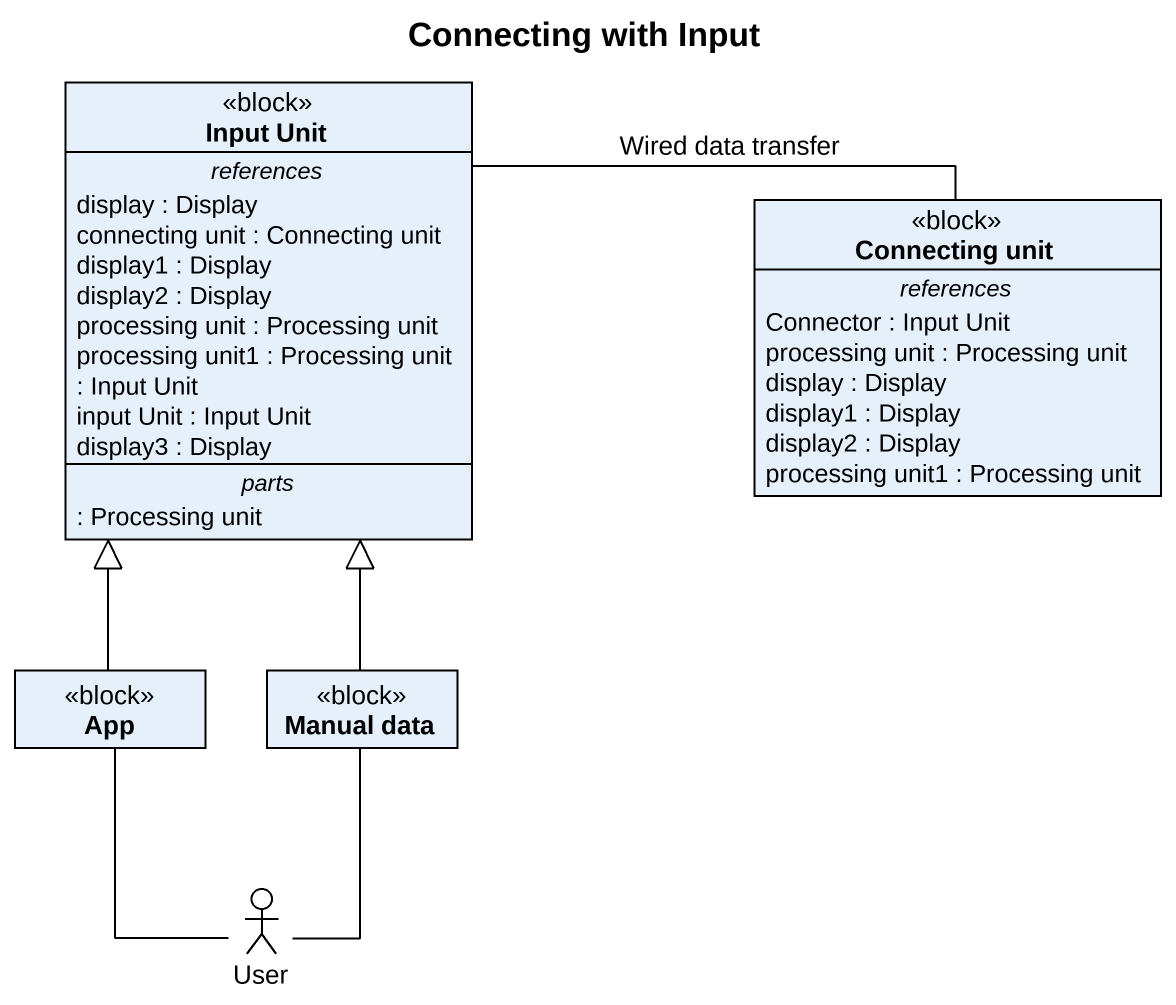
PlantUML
@startuml
title Connecting with Input
allowmixing
hide circle
hide empty members
class "Input Unit" as Input_Unit <<block>> {
  -- references --
  display : Display
  connecting unit : Connecting unit
  display1 : Display
  display2 : Display
  processing unit : Processing unit
  processing unit1 : Processing unit
  : Input Unit
  input Unit : Input Unit
  display3 : Display
  -- parts --
  : Processing unit
}
class "Connecting unit" as Connecting_unit <<block>> {
  -- references --
  Connector : Input Unit
  processing unit : Processing unit
  display : Display
  display1 : Display
  display2 : Display
  processing unit1 : Processing unit
}
class App <<block>>
class "Manual data" as Manual_data <<block>>
actor User
Input_Unit -right- Connecting_unit : Wired data transfer
App -up-|> Input_Unit
Manual_data -up-|> Input_Unit
User -up- App
User -up- Manual_data
@enduml
